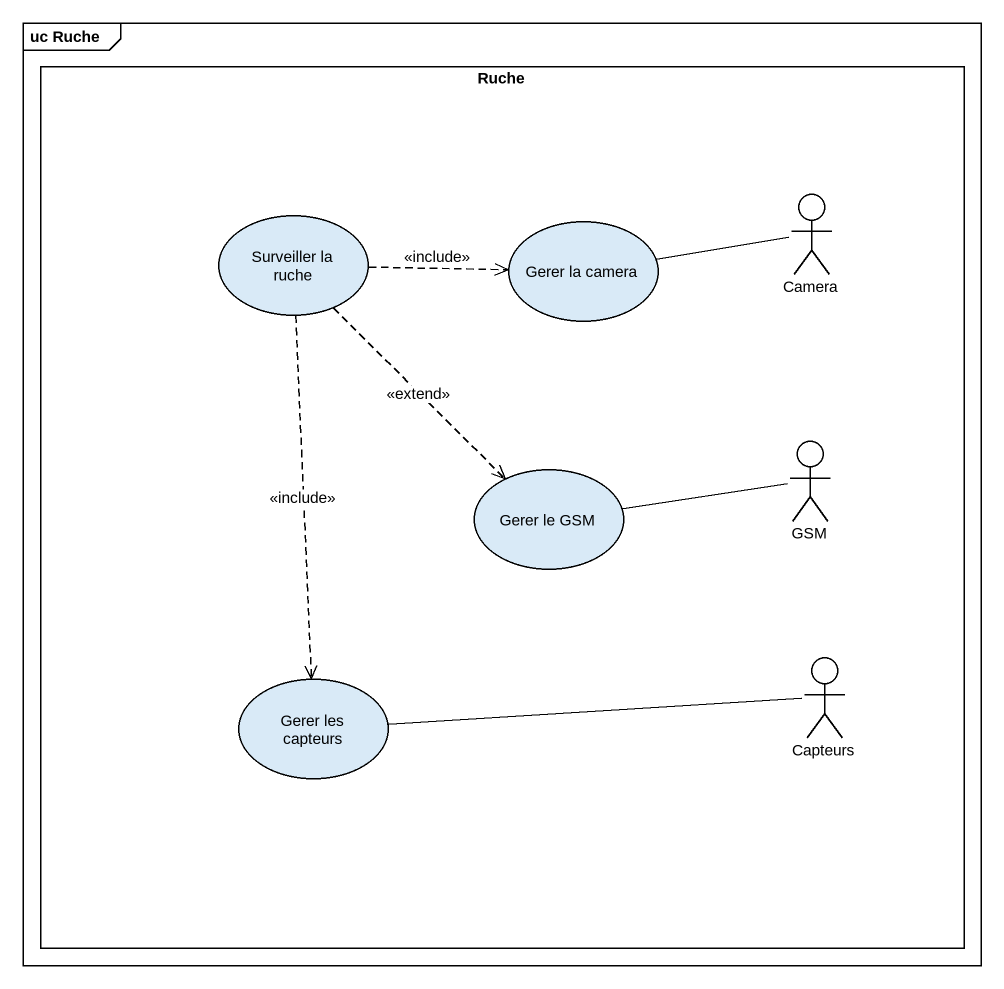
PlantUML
@startuml
mainframe uc Ruche
rectangle Ruche {
  usecase "Surveiller la ruche" as Surveiller_la_ruche
  usecase "Gerer la camera" as Gerer_la_camera
  actor Camera
  actor GSM
  usecase "Gerer le GSM" as Gerer_le_GSM
  usecase "Gerer les capteurs" as Gerer_les_capteurs
  actor Capteurs
}
Surveiller_la_ruche .right.> Gerer_la_camera : <<include>>
Surveiller_la_ruche ..> Gerer_le_GSM : <<extend>>
Surveiller_la_ruche ..> Gerer_les_capteurs : <<include>>
Camera -left- Gerer_la_camera
GSM -left- Gerer_le_GSM
Capteurs -left- Gerer_les_capteurs
@enduml
